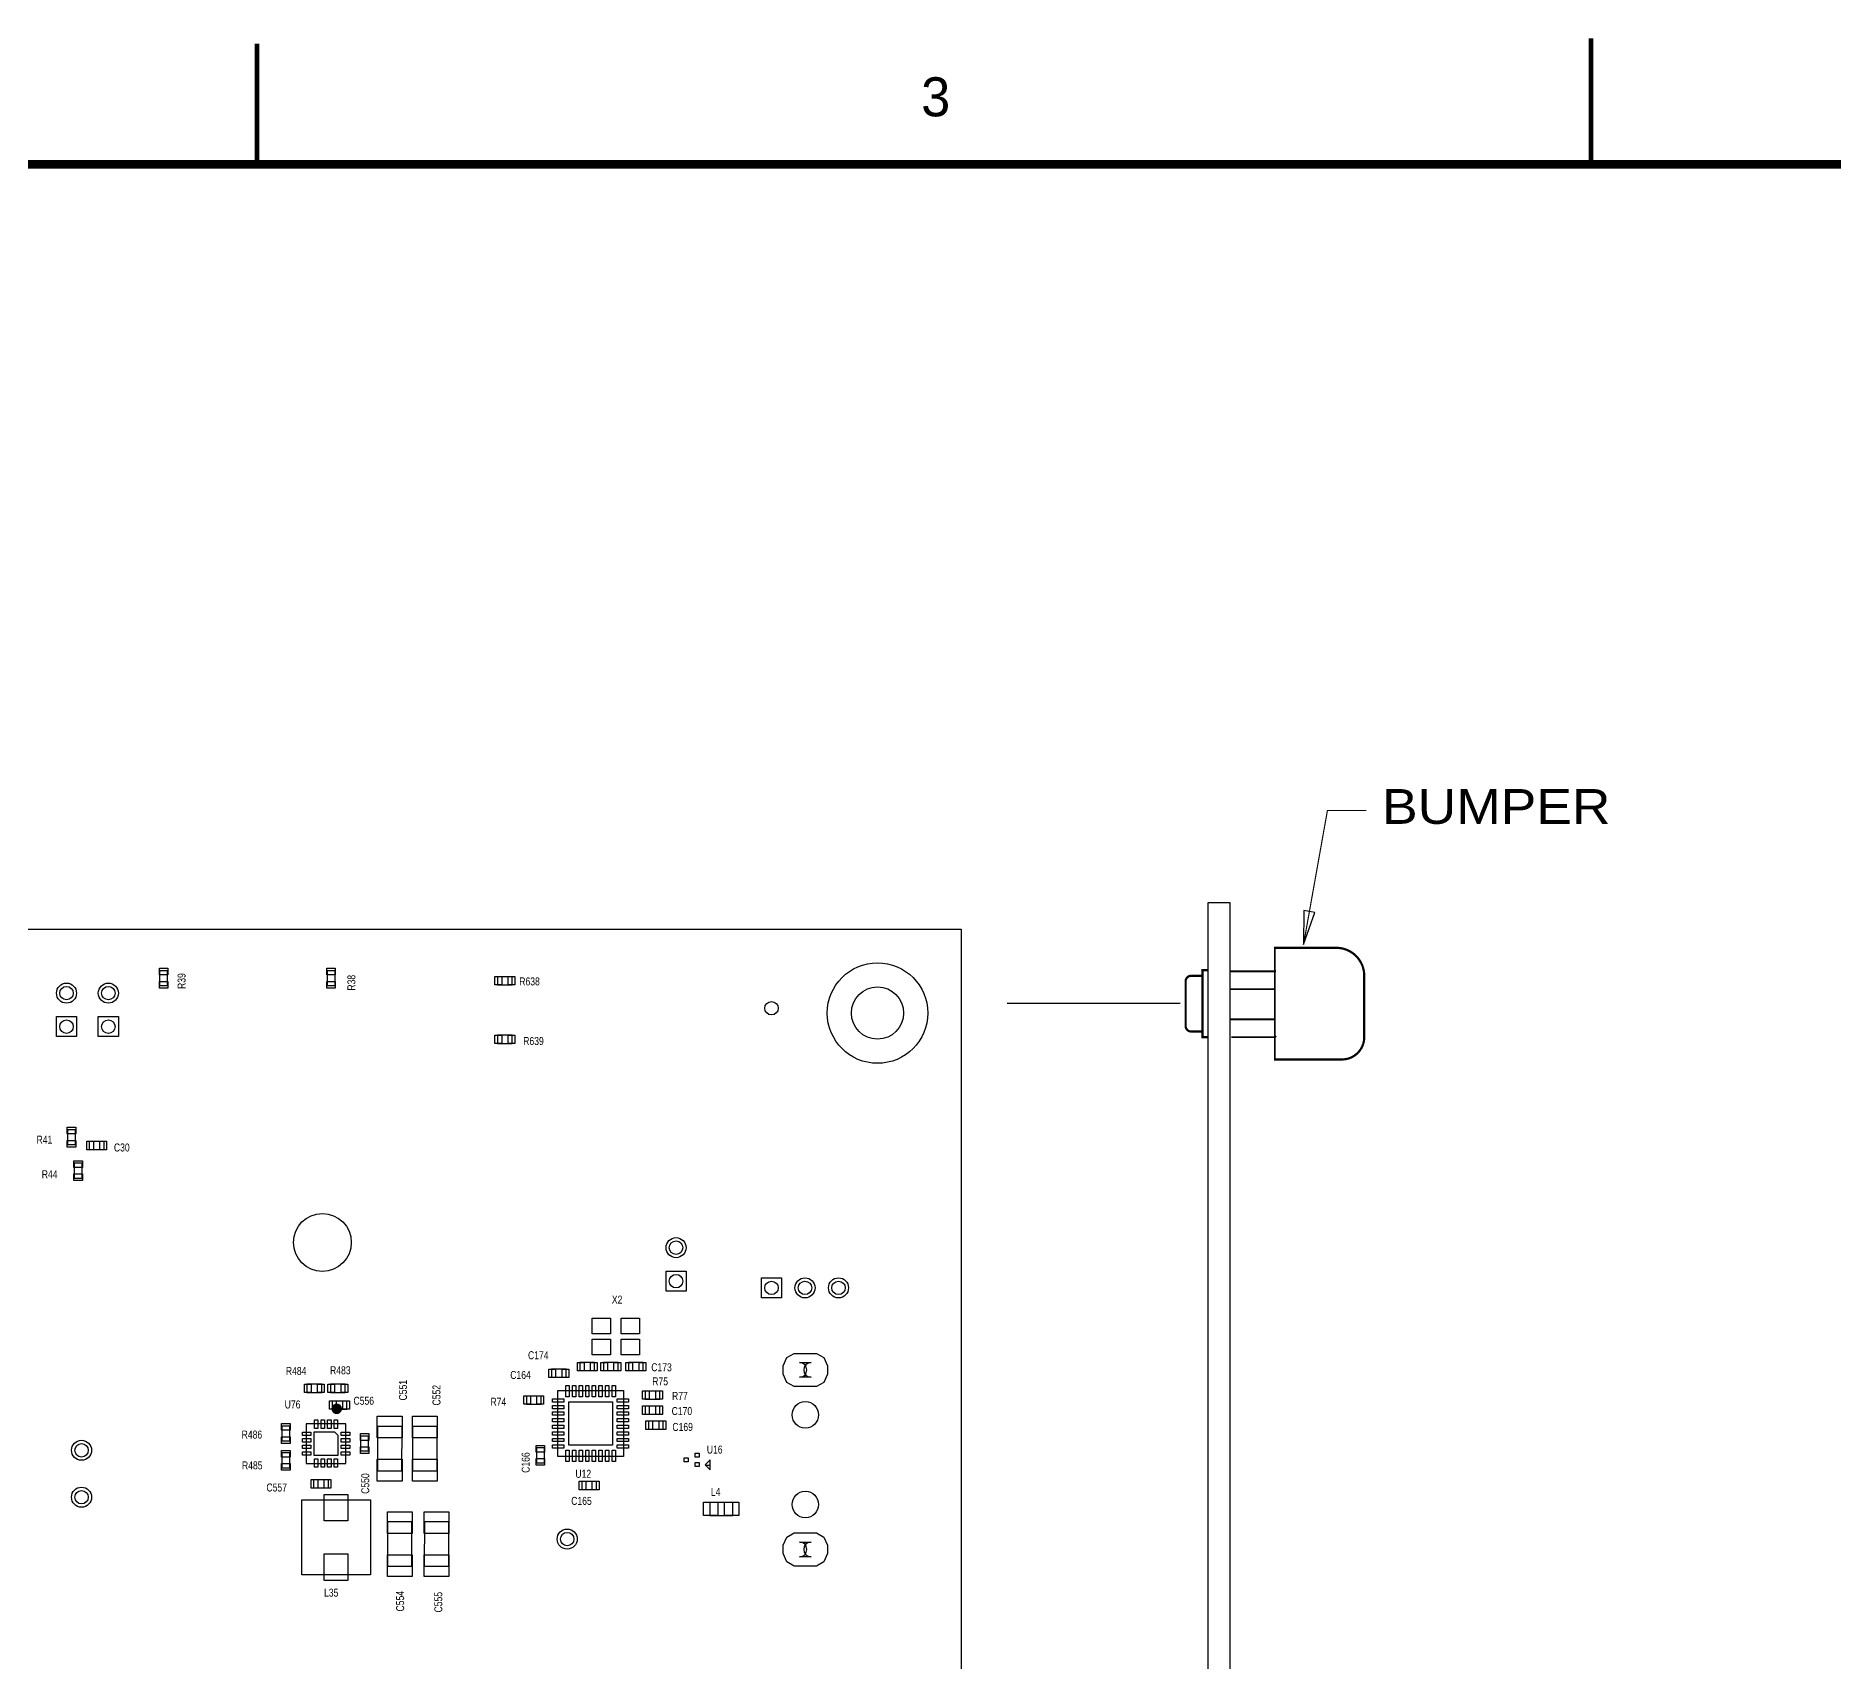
# Model space of a CAD drawing. Extents: x -13164 to 30582, y -10288 to 18382.
# Drawn here: x 10482 to 18530, y 11104 to 18382 of the extents above; entities that cross this region are included whole.
import ezdxf
from ezdxf.enums import TextEntityAlignment as Align

# ---------------------------------------------------------------- set-up
doc = ezdxf.new("R2010")
doc.units = 0
doc.layers.add('DF_ASSEMBLY_NOTES', color=2, linetype='CONTINUOUS')
doc.layers.add('DF_OUTLINE', color=110, linetype='CONTINUOUS')

# ---------------------------------------------------------------- blocks, each defined once
blk = doc.blocks.new('FIGURE_CIRCLE')
blk.add_circle((0, 0), 0.5)
blk = doc.blocks.new('FIGURE_SQUARE')
blk.add_lwpolyline([(-0.5, -0.5), (-0.5, 0.5), (0.5, 0.5), (0.5, -0.5)], close=True)
blk = doc.blocks.new('FIGURE_OBLONG')
blk.add_lwpolyline([(-0.5, -0.125), (-0.5, 0.125), (-0.416, 0.375), (-0.25, 0.5), (0.25, 0.5), (0.416, 0.375), (0.5, 0.125), (0.5, -0.125), (0.416, -0.375), (0.25, -0.5), (-0.25, -0.5), (-0.416, -0.375)], close=True)

msp = doc.modelspace()

# ---------------------------------------------------------------- linework, layer by layer
at = {"layer": 'DF_ASSEMBLY_NOTES'}
for points, const_width in [([(16158.851, 14313.583), (16265.941, 14913.583), (16440.74, 14913.583)], 5.118), ([(15730.902, 13898.622), (15706.102, 13898.622), (15706.102, 14198.622), (15730.902, 14198.622)], 9.839), ([(15830.902, 14193.5), (16036.02, 14193.5)], 7.87), ([(15830.902, 14113.583), (16025.78, 14113.583), (16030.902, 14118.701)], 7.87), ([(15830.902, 13978.543), (16030.902, 13978.543)], 7.87), ([(15836.02, 13898.622), (16030.902, 13898.622), (16036.02, 13903.74)], 7.87)]:
    msp.add_lwpolyline(points, dxfattribs=dict(at, const_width=const_width))
for points in [[(15830.902, 7348.622), (15830.902, 14500), (15730.902, 14500), (15730.902, 7348.622)], [(16160.429, 14465.551), (16158.851, 14313.583), (16209.642, 14456.894), (16160.429, 14465.551)], [(14626.018, 14381.536), (14626.018, -3335), (2815, -3335), (2815, 14381.536), (14626.018, 14381.536)], [(11035.6615, 14195.8015), (11035.6615, 14129.8015), (11071.6615, 14129.8015), (11071.6615, 14195.8015), (11035.6615, 14195.8015)], [(11785.6615, 14195.8015), (11785.6615, 14129.8015), (11821.6615, 14129.8015), (11821.6615, 14195.8015), (11785.6615, 14195.8015)], [(12549.1615, 14133.268), (12615.1615, 14133.268), (12615.1615, 14169.268), (12549.1615, 14169.268), (12549.1615, 14133.268)], [(15606.102, 14048.622), (14830.902, 14048.622)], [(12615.1615, 13906.768), (12549.1615, 13906.768), (12549.1615, 13870.768), (12615.1615, 13870.768), (12615.1615, 13906.768)], [(10623.1615, 13483.768), (10623.1615, 13417.768), (10659.1615, 13417.768), (10659.1615, 13483.768), (10623.1615, 13483.768)], [(10720.6615, 13395.268), (10786.6615, 13395.268), (10786.6615, 13431.268), (10720.6615, 13431.268), (10720.6615, 13395.268)], [(10653.1615, 13333.768), (10653.1615, 13267.768), (10689.1615, 13267.768), (10689.1615, 13333.768), (10653.1615, 13333.768)], [(12856.663, 12411.265), (12790.663, 12411.265), (12790.663, 12375.265), (12856.663, 12375.265), (12856.663, 12411.265)], [(12984.16, 12441.268), (12918.16, 12441.268), (12918.16, 12405.268), (12984.16, 12405.268), (12984.16, 12441.268)], [(13023.16, 12405.271), (13089.16, 12405.271), (13089.16, 12441.271), (13023.16, 12441.271), (13023.16, 12405.271)], [(13135.663, 12405.271), (13201.663, 12405.271), (13201.663, 12441.271), (13135.663, 12441.271), (13135.663, 12405.271)], [(11761.663, 12343.768), (11695.663, 12343.768), (11695.663, 12307.768), (11761.663, 12307.768), (11761.663, 12343.768)], [(11866.6615, 12343.765), (11800.6615, 12343.765), (11800.6615, 12307.765), (11866.6615, 12307.765), (11866.6615, 12343.765)], [(12818.53, 12020.6365), (12818.53, 12315.895), (13113.7945, 12315.895), (13113.7945, 12020.6365), (12818.53, 12020.6365)], [(12818.53, 12315.8935), (13113.793, 12315.8935), (13113.793, 12020.6365), (12818.53, 12020.6365), (12818.53, 12315.8935)], [(11808.16, 12232.771), (11874.16, 12232.771), (11874.16, 12268.771), (11808.16, 12268.771), (11808.16, 12232.771)], [(12678.16, 12255.271), (12744.16, 12255.271), (12744.16, 12291.271), (12678.16, 12291.271), (12678.16, 12255.271)], [(13210.195, 12277.768), (13276.195, 12277.768), (13276.195, 12313.768), (13210.195, 12313.768), (13210.195, 12277.768)], [(13210.195, 12210.268), (13276.195, 12210.268), (13276.195, 12246.268), (13210.195, 12246.268), (13210.195, 12210.268)], [(11619.163, 12090.2665), (11619.163, 12156.2665), (11583.163, 12156.2665), (11583.163, 12090.2665), (11619.163, 12090.2665)], [(11869.753, 11989.6735), (11869.753, 12166.8565), (11692.57, 12166.8565), (11692.57, 11989.6735), (11869.753, 11989.6735)], [(12120.1615, 12156.265), (12119.4115, 11955.265), (12012.9115, 11955.265), (12012.9115, 12156.265), (12119.4115, 12156.265)], [(12277.6615, 12156.265), (12276.9115, 11955.265), (12170.4115, 11955.265), (12170.4115, 12156.265), (12276.9115, 12156.265)], [(13225.195, 12142.768), (13291.195, 12142.768), (13291.195, 12178.768), (13225.195, 12178.768), (13225.195, 12142.768)], [(11728.015, 12025.1245), (11728.015, 12131.4115), (11819.545, 12131.4115), (11834.302, 12116.6545), (11834.302, 12025.1245), (11728.015, 12025.1245)], [(11935.663, 12111.2665), (11935.663, 12045.2665), (11971.663, 12045.2665), (11971.663, 12111.2665), (11935.663, 12111.2665)], [(11619.1615, 11970.2665), (11619.1615, 12036.2665), (11583.1615, 12036.2665), (11583.1615, 11970.2665), (11619.1615, 11970.2665)], [(12723.16, 12058.7695), (12723.16, 11992.7695), (12759.16, 11992.7695), (12759.16, 12058.7695), (12723.16, 12058.7695)], [(13501.0345, 11960.335), (13501.0345, 12005.335), (13478.5345, 11982.835), (13501.0345, 11960.335)], [(11725.663, 11880.2695), (11791.663, 11880.2695), (11791.663, 11916.2695), (11725.663, 11916.2695), (11725.663, 11880.2695)], [(13501.0345, 11980), (13481.3695, 11980)], [(12992.128, 11908.768), (12926.128, 11908.768), (12926.128, 11872.768), (12992.128, 11872.768), (12992.128, 11908.768)], [(11979.7045, 11811.808), (11979.7045, 11489.9635), (11672.623, 11489.9635), (11672.623, 11826.5665), (11979.7045, 11826.5665), (11979.7045, 11811.808)], [(13602.835, 11756.9725), (13602.835, 11814.5695), (13499.488, 11814.5695), (13499.488, 11756.9725), (13602.835, 11756.9725)], [(12057.1615, 11527.771), (12057.9115, 11728.771), (12164.4115, 11728.771), (12164.4115, 11527.771), (12057.9115, 11527.771)], [(12222.1615, 11527.771), (12222.9115, 11728.771), (12329.4115, 11728.771), (12329.4115, 11527.771), (12222.9115, 11527.771)]]:
    msp.add_lwpolyline(points, dxfattribs=at)
for points, format in [([(16430.902, 14048.622, 9.839, 9.839, 0), (16430.902, 14173.421, 9.839, 9.839, 0.414216), (16306.102, 14298.622, 9.839, 9.839, 0), (16030.902, 14298.622, 7.87, 7.87, 0), (16030.902, 13798.622, 9.839, 9.839, 0), (16330.902, 13798.622, 9.839, 9.839, 0.414212), (16430.902, 13898.622, 9.839, 9.839, 0), (16430.902, 14123.823, 9.839, 9.839, 0)], "xyseb"), ([(13901.6748, 12441.3362), (13953.6483, 12441.3362, 1), (13953.6483, 12375.1997), (13901.6748, 12375.1997, 1), (13901.6748, 12441.3362)], "xyb"), ([(13901.6748, 11637.3362), (13953.6483, 11637.3362, 1), (13953.6483, 11571.1997), (13901.6748, 11571.1997, 1), (13901.6748, 11637.3362)], "xyb")]:
    msp.add_lwpolyline(points, format=format, dxfattribs=at)
for points, const_width in [([(15706.102, 13923.823), (15655.701, 13923.823, -0.411073), (15630.902, 13948.622), (15630.902, 14148.622, -0.41107), (15655.701, 14173.421), (15706.102, 14173.421)], 9.839), ([(11817.118, 12234.1189, 1), (11840.7562, 12234.1189, 1), (11817.118, 12234.1189)], 23.622)]:
    msp.add_lwpolyline(points, format="xyb", dxfattribs=dict(at, const_width=const_width))
at = {"layer": 'DF_OUTLINE'}
for points, const_width in [([(11471.65, 17797.24), (11471.65, 18347.24)], 20.079), ([(17446.453, 17822.441), (17446.453, 18372.441)], 20.079), ([(-12543.311, -9692.519), (29956.689, -9692.519), (29956.689, 17807.481), (-12543.311, 17807.481), (-12543.311, -9692.519)], 40.161)]:
    msp.add_lwpolyline(points, dxfattribs=dict(at, const_width=const_width))

# ---------------------------------------------------------------- block references
at = {"layer": 'DF_ASSEMBLY_NOTES'}
for name, p, xscale, yscale in [('FIGURE_SQUARE', (11053.6615, 14192.335), 37.8015, 30.1185), ('FIGURE_SQUARE', (11803.6615, 14192.335), 37.8015, 30.1185), ('FIGURE_SQUARE', (12552.628, 14151.268), 30.1185, 37.8015), ('FIGURE_SQUARE', (12611.695, 14151.268), 30.1185, 37.8015), ('FIGURE_CIRCLE', (14251.018, 14006.536), 450, 450), ('FIGURE_CIRCLE', (10618.6615, 14095.768), 89.7585, 89.7585), ('FIGURE_CIRCLE', (10618.6615, 14095.768), 60.2415, 60.2415), ('FIGURE_CIRCLE', (10806.1615, 14095.768), 89.7585, 89.7585), ('FIGURE_CIRCLE', (10806.1615, 14095.768), 60.2415, 60.2415), ('FIGURE_SQUARE', (11053.6615, 14133.268), 37.8015, 30.1185), ('FIGURE_SQUARE', (11803.6615, 14133.268), 37.8015, 30.1185), ('FIGURE_CIRCLE', (14251.018, 14006.536), 233.8635, 233.8635), ('FIGURE_CIRCLE', (13776.1615, 14028.268), 60, 60), ('FIGURE_SQUARE', (10618.6615, 13945.768), 89.7585, 89.7585), ('FIGURE_CIRCLE', (10618.6615, 13945.768), 60.2415, 60.2415), ('FIGURE_SQUARE', (10806.1615, 13945.768), 89.7585, 89.7585), ('FIGURE_CIRCLE', (10806.1615, 13945.768), 60.2415, 60.2415), ('FIGURE_SQUARE', (12552.628, 13888.768), 30.1185, 37.8015), ('FIGURE_SQUARE', (12611.695, 13888.768), 30.1185, 37.8015), ('FIGURE_SQUARE', (10641.1615, 13480.3015), 37.8015, 30.1185), ('FIGURE_SQUARE', (10641.1615, 13421.2345), 37.8015, 30.1185), ('FIGURE_SQUARE', (10724.128, 13413.268), 30.1185, 37.8015), ('FIGURE_SQUARE', (10783.195, 13413.268), 30.1185, 37.8015), ('FIGURE_SQUARE', (10671.1615, 13330.3015), 37.8015, 30.1185), ('FIGURE_SQUARE', (10671.1615, 13271.2345), 37.8015, 30.1185), ('FIGURE_CIRCLE', (11764.72, 12979.2835), 259.2465, 259.2465), ('FIGURE_CIRCLE', (11764.72, 12979.2835), 259.2465, 259.2465), ('FIGURE_CIRCLE', (13348.6615, 12955.768), 89.7585, 89.7585), ('FIGURE_CIRCLE', (13348.6615, 12955.768), 60.2415, 60.2415), ('FIGURE_SQUARE', (13348.6615, 12805.768), 89.7585, 89.7585), ('FIGURE_CIRCLE', (13348.6615, 12805.768), 60.2415, 60.2415), ('FIGURE_SQUARE', (13776.1615, 12775.768), 89.7585, 89.7585), ('FIGURE_CIRCLE', (13776.1615, 12775.768), 60.2415, 60.2415), ('FIGURE_CIRCLE', (13926.1615, 12775.768), 89.7585, 89.7585), ('FIGURE_CIRCLE', (13926.1615, 12775.768), 60.2415, 60.2415), ('FIGURE_CIRCLE', (14076.1615, 12775.768), 89.7585, 89.7585), ('FIGURE_CIRCLE', (14076.1615, 12775.768), 60.2415, 60.2415), ('FIGURE_SQUARE', (13013.698, 12605.518), 82.5, 70.5), ('FIGURE_SQUARE', (13143.631, 12605.518), 82.5, 70.5), ('FIGURE_SQUARE', (13013.698, 12511.018), 82.5, 70.5), ('FIGURE_SQUARE', (13143.631, 12511.018), 82.5, 70.5), ('FIGURE_OBLONG', (13927.6615, 12408.268), 199.6065, 148.2285), ('FIGURE_SQUARE', (12794.1295, 12393.265), 30.1185, 37.8015), ('FIGURE_SQUARE', (12853.1965, 12393.265), 30.1185, 37.8015), ('FIGURE_SQUARE', (12921.6265, 12423.268), 30.1185, 37.8015), ('FIGURE_SQUARE', (12980.6935, 12423.268), 30.1185, 37.8015), ('FIGURE_SQUARE', (13026.6265, 12423.271), 30.1185, 37.8015), ('FIGURE_SQUARE', (13085.6935, 12423.271), 30.1185, 37.8015), ('FIGURE_SQUARE', (13139.1295, 12423.271), 30.1185, 37.8015), ('FIGURE_SQUARE', (13198.1965, 12423.271), 30.1185, 37.8015), ('FIGURE_SQUARE', (11699.1295, 12325.768), 30.1185, 37.8015), ('FIGURE_SQUARE', (11758.1965, 12325.768), 30.1185, 37.8015), ('FIGURE_SQUARE', (11804.128, 12325.765), 30.1185, 37.8015), ('FIGURE_SQUARE', (11863.195, 12325.765), 30.1185, 37.8015), ('FIGURE_SQUARE', (12862.8085, 12313.018), 14.7585, 50.787), ('FIGURE_SQUARE', (12892.348, 12313.018), 14.7585, 50.787), ('FIGURE_SQUARE', (12921.865, 12313.018), 14.7585, 50.787), ('FIGURE_SQUARE', (12951.403, 12313.018), 14.7585, 50.787), ('FIGURE_SQUARE', (12980.92, 12313.018), 14.7585, 50.787), ('FIGURE_SQUARE', (13010.458, 12313.018), 14.7585, 50.787), ('FIGURE_SQUARE', (13039.975, 12313.018), 14.7585, 50.787), ('FIGURE_SQUARE', (13069.5145, 12313.018), 14.7585, 50.787), ('FIGURE_SQUARE', (13213.6615, 12295.768), 30.1185, 37.8015), ('FIGURE_SQUARE', (13272.7285, 12295.768), 30.1185, 37.8015), ('FIGURE_SQUARE', (11811.6265, 12250.771), 30.1185, 37.8015), ('FIGURE_SQUARE', (11870.6935, 12250.771), 30.1185, 37.8015), ('FIGURE_SQUARE', (12681.6265, 12273.271), 30.1185, 37.8015), ('FIGURE_SQUARE', (12740.6935, 12273.271), 30.1185, 37.8015), ('FIGURE_SQUARE', (12821.4115, 12271.621), 50.787, 14.7585), ('FIGURE_SQUARE', (12821.4115, 12242.0815), 50.787, 14.7585), ('FIGURE_SQUARE', (12966.1615, 12168.268), 194.8815, 194.8815), ('FIGURE_SQUARE', (13110.9115, 12271.621), 50.787, 14.7585), ('FIGURE_SQUARE', (13110.9115, 12242.0815), 50.787, 14.7585), ('FIGURE_SQUARE', (13213.6615, 12228.268), 30.1185, 37.8015), ('FIGURE_SQUARE', (13272.7285, 12228.268), 30.1185, 37.8015), ('FIGURE_CIRCLE', (13927.6615, 12206.9665), 118.695, 118.695), ('FIGURE_CIRCLE', (13927.6615, 12206.9665), 118.695, 118.695), ('FIGURE_SQUARE', (11601.163, 12152.8), 37.8015, 30.1185), ('FIGURE_SQUARE', (11736.862, 12165.073), 15.36, 38.3865), ('FIGURE_SQUARE', (11766.4, 12165.073), 15.36, 38.3865), ('FIGURE_SQUARE', (11795.917, 12165.073), 15.36, 38.3865), ('FIGURE_SQUARE', (11825.455, 12165.073), 15.36, 38.3865), ('FIGURE_SQUARE', (12066.1615, 12152.143), 111.03, 97.4415), ('FIGURE_SQUARE', (12223.6615, 12152.143), 111.03, 97.4415), ('FIGURE_SQUARE', (12821.4115, 12212.5645), 50.787, 14.7585), ('FIGURE_SQUARE', (12821.4115, 12183.0265), 50.787, 14.7585), ('FIGURE_SQUARE', (12821.4115, 12153.5095), 50.787, 14.7585), ('FIGURE_SQUARE', (13110.9115, 12212.5645), 50.787, 14.7585), ('FIGURE_SQUARE', (13110.9115, 12183.0265), 50.787, 14.7585), ('FIGURE_SQUARE', (13110.9115, 12153.5095), 50.787, 14.7585), ('FIGURE_SQUARE', (13228.6615, 12160.768), 30.1185, 37.8015), ('FIGURE_SQUARE', (13287.7285, 12160.768), 30.1185, 37.8015), ('FIGURE_CIRCLE', (10686.1615, 12048.268), 89.7585, 89.7585), ('FIGURE_CIRCLE', (10686.1615, 12048.268), 60.2415, 60.2415), ('FIGURE_SQUARE', (11601.163, 12093.733), 37.8015, 30.1185), ('FIGURE_SQUARE', (11694.3535, 12122.5645), 38.3865, 15.36), ('FIGURE_SQUARE', (11694.3535, 12093.0265), 38.3865, 15.36), ('FIGURE_SQUARE', (11867.9635, 12122.5645), 38.3865, 15.36), ('FIGURE_SQUARE', (11867.9635, 12093.0265), 38.3865, 15.36), ('FIGURE_SQUARE', (11953.663, 12107.8), 37.8015, 30.1185), ('FIGURE_SQUARE', (12821.4115, 12123.9715), 50.787, 14.7585), ('FIGURE_SQUARE', (12821.4115, 12094.4545), 50.787, 14.7585), ('FIGURE_SQUARE', (13110.9115, 12123.9715), 50.787, 14.7585), ('FIGURE_SQUARE', (13110.9115, 12094.4545), 50.787, 14.7585), ('FIGURE_SQUARE', (11601.1615, 12032.8), 37.8015, 30.1185), ('FIGURE_SQUARE', (11694.3535, 12063.5095), 38.3865, 15.36), ('FIGURE_SQUARE', (11694.3535, 12033.9715), 38.3865, 15.36), ('FIGURE_SQUARE', (11736.862, 11991.463), 15.36, 38.3865), ('FIGURE_SQUARE', (11766.4, 11991.463), 15.36, 38.3865), ('FIGURE_SQUARE', (11795.917, 11991.463), 15.36, 38.3865), ('FIGURE_SQUARE', (11825.455, 11991.463), 15.36, 38.3865), ('FIGURE_SQUARE', (11867.9635, 12063.5095), 38.3865, 15.36), ('FIGURE_SQUARE', (11867.9635, 12033.9715), 38.3865, 15.36), ('FIGURE_SQUARE', (11953.663, 12048.733), 37.8015, 30.1185), ('FIGURE_SQUARE', (12066.1615, 11959.387), 111.03, 97.4415), ('FIGURE_SQUARE', (12223.6615, 11959.387), 111.03, 97.4415), ('FIGURE_SQUARE', (12741.16, 12055.303), 37.8015, 30.1185), ('FIGURE_SQUARE', (12741.16, 11996.236), 37.8015, 30.1185), ('FIGURE_SQUARE', (12821.4115, 12064.915), 50.787, 14.7585), ('FIGURE_SQUARE', (12862.8085, 12023.518), 14.7585, 50.787), ('FIGURE_SQUARE', (12892.348, 12023.518), 14.7585, 50.787), ('FIGURE_SQUARE', (12921.865, 12023.518), 14.7585, 50.787), ('FIGURE_SQUARE', (12951.403, 12023.518), 14.7585, 50.787), ('FIGURE_SQUARE', (12980.92, 12023.518), 14.7585, 50.787), ('FIGURE_SQUARE', (13010.458, 12023.518), 14.7585, 50.787), ('FIGURE_SQUARE', (13039.975, 12023.518), 14.7585, 50.787), ('FIGURE_SQUARE', (13069.5145, 12023.518), 14.7585, 50.787), ('FIGURE_SQUARE', (13110.9115, 12064.915), 50.787, 14.7585), ('FIGURE_SQUARE', (13393.4245, 12005.335), 17.7165, 17.7165), ('FIGURE_SQUARE', (13443.6265, 12026.005), 17.7165, 17.7165), ('FIGURE_SQUARE', (13443.6265, 11984.665), 17.7165, 17.7165), ('FIGURE_SQUARE', (11601.1615, 11973.733), 37.8015, 30.1185), ('FIGURE_SQUARE', (11729.1295, 11898.2695), 30.1185, 37.8015), ('FIGURE_SQUARE', (11788.1965, 11898.2695), 30.1185, 37.8015), ('FIGURE_CIRCLE', (10686.1615, 11838.268), 89.7585, 89.7585), ('FIGURE_CIRCLE', (10686.1615, 11838.268), 60.2415, 60.2415), ('FIGURE_SQUARE', (11826.1615, 11791.3285), 106.305, 118.695), ('FIGURE_SQUARE', (12929.5945, 11890.768), 30.1185, 37.8015), ('FIGURE_SQUARE', (12988.6615, 11890.768), 30.1185, 37.8015), ('FIGURE_CIRCLE', (13927.6615, 11805.5695), 118.695, 118.695), ('FIGURE_CIRCLE', (13927.6615, 11805.5695), 118.695, 118.695), ('FIGURE_SQUARE', (12111.1615, 11724.649), 111.03, 97.4415), ('FIGURE_SQUARE', (12276.1615, 11724.649), 111.03, 97.4415), ('FIGURE_SQUARE', (13504.2835, 11785.768), 64.3635, 60.2415), ('FIGURE_SQUARE', (13598.0395, 11785.768), 64.3635, 60.2415), ('FIGURE_CIRCLE', (12861.1615, 11650.768), 89.7585, 89.7585), ('FIGURE_CIRCLE', (12861.1615, 11650.768), 60.2415, 60.2415), ('FIGURE_OBLONG', (13927.6615, 11604.268), 199.6065, 148.2285), ('FIGURE_SQUARE', (11826.1615, 11525.2015), 106.305, 118.695), ('FIGURE_SQUARE', (12111.1615, 11531.893), 111.03, 97.4415), ('FIGURE_SQUARE', (12276.1615, 11531.893), 111.03, 97.4415)]:
    msp.add_blockref(name, p, dxfattribs=dict(at, xscale=xscale, yscale=yscale))

# ---------------------------------------------------------------- texts
for s, height, width, p in [('BUMPER', 155.909, 1.146438, (16510.823, 14853.74)), ('R638', 35.831, 0.802099, (12646.6615, 14130.268)), ('R639', 35.831, 0.802099, (12664.3032, 13863.481)), ('R41', 35.831, 0.802099, (10484.518, 13421.5)), ('C30', 35.831, 0.802099, (10831.0566, 13386.5662)), ('R44', 35.831, 0.802099, (10508.0398, 13266.4919)), ('C174', 35.831, 0.802099, (12685.6615, 12456.268)), ('R484', 35.831, 0.802099, (11601.268, 12385.75)), ('R483', 35.831, 0.802099, (11799.1615, 12388.768)), ('C164', 35.831, 0.802099, (12606.1615, 12367.768)), ('C173', 35.831, 0.802099, (13237.6615, 12402.268)), ('R75', 35.831, 0.802099, (13242.1615, 12339.268)), ('C556', 35.831, 0.802099, (11904.1615, 12252.268)), ('R74', 35.831, 0.802099, (12517.6615, 12247.768)), ('C170', 35.831, 0.802099, (13328.9398, 12206.1176)), ('R77', 35.831, 0.802099, (13330.6309, 12273.7652)), ('C169', 35.831, 0.802099, (13332.3222, 12135.0878)), ('R486', 35.831, 0.802099, (11403.1615, 12100.768)), ('R485', 35.831, 0.802099, (11404.6615, 11962.768)), ('C557', 35.831, 0.802099, (11514.1615, 11863.768)), ('C165', 35.831, 0.802099, (12879.1615, 11803.768)), ('L4', 35.831, 0.802099, (13504.6615, 11844.268)), ('L35', 35.831, 0.802099, (11772.1615, 11392.768))]:
    msp.add_text(s, height=height, dxfattribs=dict(at, width=width)).set_placement(p)
at = {"layer": 'DF_ASSEMBLY_NOTES', "width": 0.802099}
for s, p in [('R39', (11152.018, 14114.5)), ('R38', (11912.518, 14107)), ('C166', (12693.0534, 11947.366)), ('C550', (11974.768, 11853.25))]:
    msp.add_text(s, height=35.831, rotation=90, dxfattribs=at).set_placement(p)
for s, p in [('X2', (13084.6615, 12705.268)), ('U76', (11631.1615, 12235.768)), ('U16', (13521.7351, 12033.6166)), ('U12', (12933.1615, 11925.268))]:
    msp.add_text(s, height=35.831, dxfattribs=at).set_placement(p, align=Align.CENTER)
for s, p in [('C551', (12143.518, 12317.5)), ('C552', (12293.518, 12295)), ('C554', (12130.768, 11372.5)), ('C555', (12301.768, 11368))]:
    msp.add_text(s, height=35.831, rotation=90, dxfattribs=at).set_placement(p, align=Align.CENTER)
at = {"layer": 'DF_OUTLINE', "width": 1.002231}
msp.add_text('3', height=174.799, dxfattribs=at).set_placement((14446.453, 18022.441))

doc.saveas('drawing.dxf')
